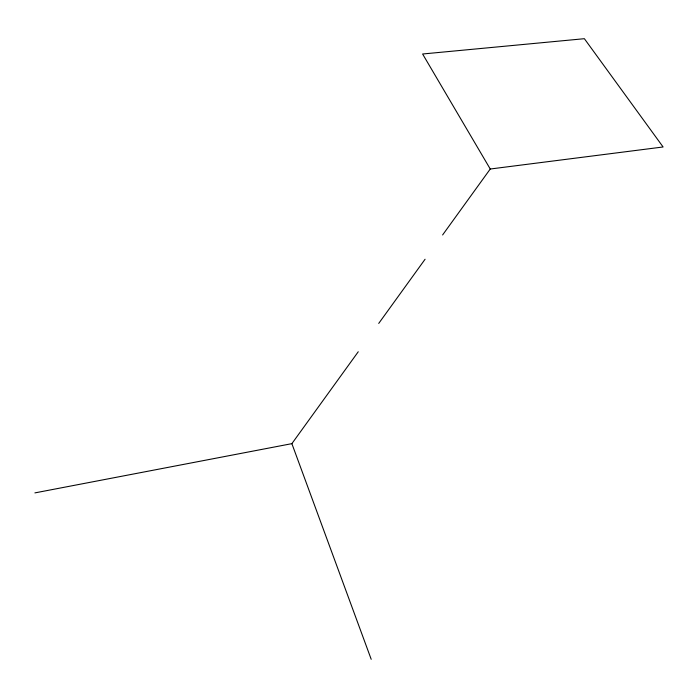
<?xml version="1.0" encoding="UTF-8"?>
<svg xmlns="http://www.w3.org/2000/svg" width="698" height="698" viewBox="0 0 698 698"><rect width="100%" height="100%" fill="white"/><g stroke="black" fill="none" stroke-linecap="round" stroke-linejoin="round"><path stroke-width="1.05" d="M34.9 492.893L291.877 443.649L358.249 351.757M378.717 323.427L425.073 259.246M442.611 234.964L490.249 169.012L663.1 146.973L584.374 38.695L422.604 53.999L490.249 169.012M291.877 443.649L371.205 659.305"/></g></svg>
